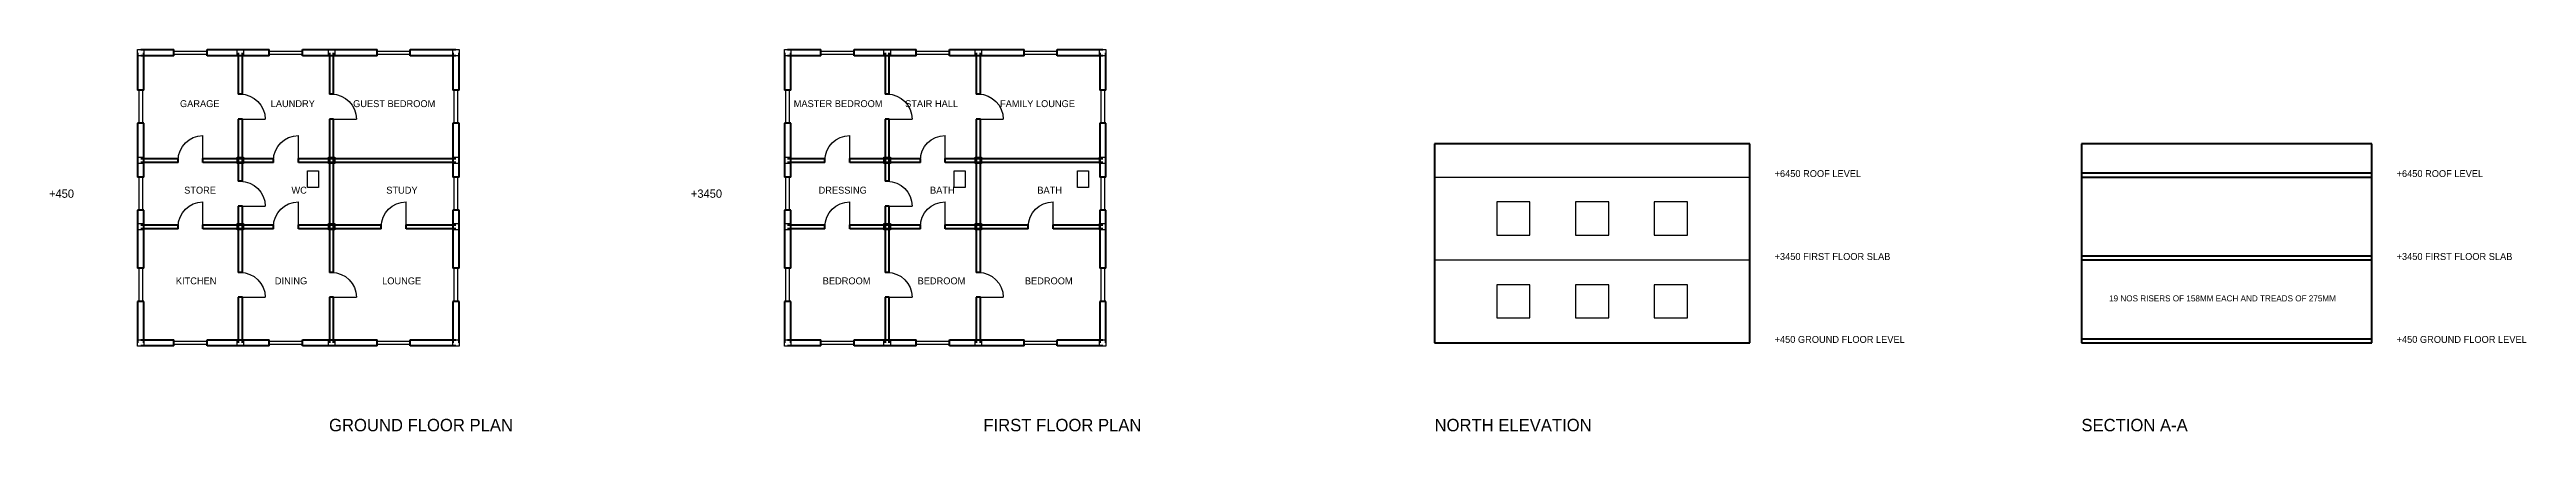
# Model space of a CAD drawing. Header units: millimetres. Extents: x -3300 to 86299, y -3206 to 10615.
import ezdxf

# ---------------------------------------------------------------- set-up
doc = ezdxf.new("R2010")
doc.units = ezdxf.units.MM
doc.layers.get('0').update_dxf_attribs({"color": 1, "linetype": 'CONTINUOUS'})
for name, color, linetype in [('COLUMN', 7, 'CONTINUOUS'), ('DOOR', 6, 'CONTINUOUS'), ('SANITARY', 1, 'CONTINUOUS'), ('TEXT', 2, 'CONTINUOUS'), ('WALL', 4, 'CONTINUOUS'), ('WIND', 5, 'CONTINUOUS')]:
    doc.layers.add(name, color=color, linetype=linetype)

# ---------------------------------------------------------------- blocks, each defined once
blk = doc.blocks.new('PLAN-DUPLEX-GF')
at = {"layer": 'COLUMN'}
for points in [[(-115, 10385), (115, 10385), (115, 10615), (-115, 10615)], [(4385, 10385), (4615, 10385), (4615, 10615), (4385, 10615)], [(7685, 10385), (7915, 10385), (7915, 10615), (7685, 10615)], [(11285, 10385), (11515, 10385), (11515, 10615), (11285, 10615)], [(-115, 6485), (115, 6485), (115, 6715), (-115, 6715)], [(4385, 6485), (4615, 6485), (4615, 6715), (4385, 6715)], [(7685, 6485), (7915, 6485), (7915, 6715), (7685, 6715)], [(11285, 6485), (11515, 6485), (11515, 6715), (11285, 6715)], [(-115, 4085), (115, 4085), (115, 4315), (-115, 4315)], [(4385, 4085), (4615, 4085), (4615, 4315), (4385, 4315)], [(7685, 4085), (7915, 4085), (7915, 4315), (7685, 4315)], [(11285, 4085), (11515, 4085), (11515, 4315), (11285, 4315)], [(-115, -115), (115, -115), (115, 115), (-115, 115)], [(4385, -115), (4615, -115), (4615, 115), (4385, 115)], [(7685, -115), (7915, -115), (7915, 115), (7685, 115)], [(11285, -115), (11515, -115), (11515, 115), (11285, 115)]]:
    blk.add_lwpolyline(points, close=True, dxfattribs=at)
at = {"layer": 'DOOR'}
for p, q in [((4500, 8100), (3600, 8100)), ((7800, 8100), (6900, 8100)), ((5700, 6600), (5700, 7500)), ((9150, 6600), (9150, 7500)), ((1800, 4200), (1800, 5100)), ((5700, 4200), (5700, 5100)), ((7800, 4950), (6900, 4950)), ((9150, 4200), (9150, 5100)), ((4500, 1650), (3600, 1650)), ((7800, 1650), (6900, 1650))]:
    blk.add_line(p, q, dxfattribs=at)
for centre, start, end in [((4500, 8100), 90, 180), ((7800, 8100), 90, 180), ((5700, 6600), 0, 90), ((9150, 6600), 0, 90), ((7800, 4950), 90, 180), ((1800, 4200), 0, 90), ((5700, 4200), 0, 90), ((9150, 4200), 0, 90), ((4500, 1650), 90, 180), ((7800, 1650), 90, 180)]:
    blk.add_arc(centre, 900, start, end, dxfattribs=at)
at = {"layer": 'SANITARY'}
blk.add_lwpolyline([(4975, 5625), (5375, 5625), (5375, 6225), (4975, 6225)], close=True, dxfattribs=at)
at = {"layer": 'WALL', "lineweight": 50}
for p, q in [((-112.5, 9150), (-112.5, 10500)), ((1650, 10612.5), (0, 10612.5)), ((0, 10387.5), (1650, 10387.5)), ((112.5, 10500), (112.5, 9150)), ((1650, 10387.5), (1650, 10612.5)), ((4500, 10612.5), (2850, 10612.5)), ((2850, 10387.5), (2850, 10612.5)), ((2850, 10387.5), (4500, 10387.5)), ((4425, 9000), (4425, 10500)), ((5550, 10612.5), (4500, 10612.5)), ((4500, 10387.5), (5550, 10387.5)), ((4575, 10500), (4575, 9000)), ((5550, 10387.5), (5550, 10612.5)), ((7800, 10612.5), (6750, 10612.5)), ((6750, 10387.5), (6750, 10612.5)), ((6750, 10387.5), (7800, 10387.5)), ((7725, 9000), (7725, 10500)), ((9000, 10612.5), (7800, 10612.5)), ((7800, 10387.5), (9000, 10387.5)), ((7875, 10500), (7875, 9000)), ((9000, 10387.5), (9000, 10612.5)), ((11400, 10612.5), (10200, 10612.5)), ((10200, 10387.5), (10200, 10612.5)), ((10200, 10387.5), (11400, 10387.5)), ((11287.5, 9150), (11287.5, 10500)), ((11512.5, 10500), (11512.5, 9150)), ((-112.5, 9150), (112.5, 9150)), ((4425, 9000), (4575, 9000)), ((7725, 9000), (7875, 9000)), ((11287.5, 9150), (11512.5, 9150)), ((4425, 6600), (4425, 8100)), ((4425, 8100), (4575, 8100)), ((4575, 8100), (4575, 6600)), ((7725, 6600), (7725, 8100)), ((7725, 8100), (7875, 8100)), ((7875, 8100), (7875, 6600)), ((-112.5, 6600), (-112.5, 7950)), ((-112.5, 7950), (112.5, 7950)), ((112.5, 7950), (112.5, 6600)), ((11287.5, 6600), (11287.5, 7950)), ((11287.5, 7950), (11512.5, 7950)), ((11512.5, 7950), (11512.5, 6600)), ((-112.5, 6000), (-112.5, 6600)), ((4500, 6675), (0, 6675)), ((0, 6525), (4500, 6525)), ((112.5, 6600), (112.5, 6000)), ((4425, 4200), (4425, 6600)), ((5700, 6675), (4500, 6675)), ((4500, 6525), (5700, 6525)), ((4575, 6600), (4575, 4200)), ((5700, 6525), (5700, 6675)), ((7800, 6675), (6600, 6675)), ((6600, 6525), (6600, 6675)), ((6600, 6525), (7800, 6525)), ((7725, 5850), (7725, 6600)), ((9150, 6675), (7800, 6675)), ((7800, 6525), (9150, 6525)), ((7875, 6600), (7875, 5850)), ((9150, 6525), (9150, 6675)), ((11400, 6675), (10050, 6675)), ((10050, 6525), (10050, 6675)), ((10050, 6525), (11400, 6525)), ((11287.5, 6000), (11287.5, 6600)), ((11512.5, 6600), (11512.5, 6000)), ((-112.5, 6000), (112.5, 6000)), ((7725, 5850), (7875, 5850)), ((11287.5, 6000), (11512.5, 6000)), ((-112.5, 4200), (-112.5, 4800)), ((-112.5, 4800), (112.5, 4800)), ((112.5, 4800), (112.5, 4200)), ((7725, 4200), (7725, 4950)), ((7725, 4950), (7875, 4950)), ((7875, 4950), (7875, 4200)), ((11287.5, 4200), (11287.5, 4800)), ((11287.5, 4800), (11512.5, 4800)), ((11512.5, 4800), (11512.5, 4200)), ((-112.5, 2700), (-112.5, 4200)), ((1800, 4275), (0, 4275)), ((0, 4125), (1800, 4125)), ((112.5, 4200), (112.5, 2700)), ((1800, 4125), (1800, 4275)), ((4500, 4275), (2700, 4275)), ((2700, 4125), (2700, 4275)), ((2700, 4125), (4500, 4125)), ((4425, 2550), (4425, 4200)), ((5700, 4275), (4500, 4275)), ((4500, 4125), (5700, 4125)), ((4575, 4200), (4575, 2550)), ((5700, 4125), (5700, 4275)), ((7800, 4275), (6600, 4275)), ((6600, 4125), (6600, 4275)), ((6600, 4125), (7800, 4125)), ((7725, 2550), (7725, 4200)), ((9150, 4275), (7800, 4275)), ((7800, 4125), (9150, 4125)), ((7875, 4200), (7875, 2550)), ((9150, 4125), (9150, 4275)), ((11400, 4275), (10050, 4275)), ((10050, 4125), (10050, 4275)), ((10050, 4125), (11400, 4125)), ((11287.5, 2700), (11287.5, 4200)), ((11512.5, 4200), (11512.5, 2700)), ((-112.5, 2700), (112.5, 2700)), ((11287.5, 2700), (11512.5, 2700)), ((4425, 2550), (4575, 2550)), ((7725, 2550), (7875, 2550)), ((-112.5, 0), (-112.5, 1500)), ((-112.5, 1500), (112.5, 1500)), ((112.5, 1500), (112.5, 0)), ((4425, 0), (4425, 1650)), ((4425, 1650), (4575, 1650)), ((4575, 1650), (4575, 0)), ((7725, 0), (7725, 1650)), ((7725, 1650), (7875, 1650)), ((7875, 1650), (7875, 0)), ((11287.5, 0), (11287.5, 1500)), ((11287.5, 1500), (11512.5, 1500)), ((11512.5, 1500), (11512.5, 0)), ((1650, 112.5), (0, 112.5)), ((1650, -112.5), (1650, 112.5)), ((4500, 112.5), (2850, 112.5)), ((2850, -112.5), (2850, 112.5)), ((5550, 112.5), (4500, 112.5)), ((5550, -112.5), (5550, 112.5)), ((7800, 112.5), (6750, 112.5)), ((6750, -112.5), (6750, 112.5)), ((9000, 112.5), (7800, 112.5)), ((9000, -112.5), (9000, 112.5)), ((11400, 112.5), (10200, 112.5)), ((10200, -112.5), (10200, 112.5)), ((0, -112.5), (1650, -112.5)), ((2850, -112.5), (4500, -112.5)), ((4500, -112.5), (5550, -112.5)), ((6750, -112.5), (7800, -112.5)), ((7800, -112.5), (9000, -112.5)), ((10200, -112.5), (11400, -112.5))]:
    blk.add_line(p, q, dxfattribs=at)
at = {"layer": 'WIND'}
for points in [[(1650, 10440), (2850, 10440), (2850, 10560), (1650, 10560)], [(5550, 10440), (6750, 10440), (6750, 10560), (5550, 10560)], [(9000, 10440), (10200, 10440), (10200, 10560), (9000, 10560)], [(-60, 7950), (60, 7950), (60, 9150), (-60, 9150)], [(11340, 7950), (11460, 7950), (11460, 9150), (11340, 9150)], [(-60, 4800), (60, 4800), (60, 6000), (-60, 6000)], [(11340, 4800), (11460, 4800), (11460, 6000), (11340, 6000)], [(-60, 1500), (60, 1500), (60, 2700), (-60, 2700)], [(11340, 1500), (11460, 1500), (11460, 2700), (11340, 2700)], [(1650, -60), (2850, -60), (2850, 60), (1650, 60)], [(5550, -60), (6750, -60), (6750, 60), (5550, 60)], [(9000, -60), (10200, -60), (10200, 60), (9000, 60)]]:
    blk.add_lwpolyline(points, close=True, dxfattribs=at)
blk = doc.blocks.new('PLAN-DUPLEX-FF')
at = {"layer": 'COLUMN'}
for points in [[(-115, 10385), (115, 10385), (115, 10615), (-115, 10615)], [(4385, 10385), (4615, 10385), (4615, 10615), (4385, 10615)], [(7685, 10385), (7915, 10385), (7915, 10615), (7685, 10615)], [(11285, 10385), (11515, 10385), (11515, 10615), (11285, 10615)], [(-115, 6485), (115, 6485), (115, 6715), (-115, 6715)], [(4385, 6485), (4615, 6485), (4615, 6715), (4385, 6715)], [(7685, 6485), (7915, 6485), (7915, 6715), (7685, 6715)], [(11285, 6485), (11515, 6485), (11515, 6715), (11285, 6715)], [(-115, 4085), (115, 4085), (115, 4315), (-115, 4315)], [(4385, 4085), (4615, 4085), (4615, 4315), (4385, 4315)], [(7685, 4085), (7915, 4085), (7915, 4315), (7685, 4315)], [(11285, 4085), (11515, 4085), (11515, 4315), (11285, 4315)], [(-115, -115), (115, -115), (115, 115), (-115, 115)], [(4385, -115), (4615, -115), (4615, 115), (4385, 115)], [(7685, -115), (7915, -115), (7915, 115), (7685, 115)], [(11285, -115), (11515, -115), (11515, 115), (11285, 115)]]:
    blk.add_lwpolyline(points, close=True, dxfattribs=at)
at = {"layer": 'DOOR'}
for p, q in [((4500, 8100), (3600, 8100)), ((7800, 8100), (6900, 8100)), ((5700, 6600), (5700, 7500)), ((9150, 6600), (9150, 7500)), ((1800, 4200), (1800, 5100)), ((5700, 4200), (5700, 5100)), ((7800, 4950), (6900, 4950)), ((9150, 4200), (9150, 5100)), ((4500, 1650), (3600, 1650)), ((7800, 1650), (6900, 1650))]:
    blk.add_line(p, q, dxfattribs=at)
for centre, start, end in [((4500, 8100), 90, 180), ((7800, 8100), 90, 180), ((5700, 6600), 0, 90), ((9150, 6600), 0, 90), ((7800, 4950), 90, 180), ((1800, 4200), 0, 90), ((5700, 4200), 0, 90), ((9150, 4200), 0, 90), ((4500, 1650), 90, 180), ((7800, 1650), 90, 180)]:
    blk.add_arc(centre, 900, start, end, dxfattribs=at)
at = {"layer": 'SANITARY'}
for points in [[(512.5, 5625), (912.5, 5625), (912.5, 6225), (512.5, 6225)], [(4975, 5625), (5375, 5625), (5375, 6225), (4975, 6225)]]:
    blk.add_lwpolyline(points, close=True, dxfattribs=at)
at = {"layer": 'WALL', "lineweight": 50}
for p, q in [((-112.5, 9150), (-112.5, 10500)), ((1650, 10612.5), (0, 10612.5)), ((0, 10387.5), (1650, 10387.5)), ((112.5, 10500), (112.5, 9150)), ((1650, 10387.5), (1650, 10612.5)), ((4500, 10612.5), (2850, 10612.5)), ((2850, 10387.5), (2850, 10612.5)), ((2850, 10387.5), (4500, 10387.5)), ((4425, 9000), (4425, 10500)), ((5550, 10612.5), (4500, 10612.5)), ((4500, 10387.5), (5550, 10387.5)), ((4575, 10500), (4575, 9000)), ((5550, 10387.5), (5550, 10612.5)), ((7800, 10612.5), (6750, 10612.5)), ((6750, 10387.5), (6750, 10612.5)), ((6750, 10387.5), (7800, 10387.5)), ((7725, 9000), (7725, 10500)), ((9000, 10612.5), (7800, 10612.5)), ((7800, 10387.5), (9000, 10387.5)), ((7875, 10500), (7875, 9000)), ((9000, 10387.5), (9000, 10612.5)), ((11400, 10612.5), (10200, 10612.5)), ((10200, 10387.5), (10200, 10612.5)), ((10200, 10387.5), (11400, 10387.5)), ((11287.5, 9150), (11287.5, 10500)), ((11512.5, 10500), (11512.5, 9150)), ((-112.5, 9150), (112.5, 9150)), ((4425, 9000), (4575, 9000)), ((7725, 9000), (7875, 9000)), ((11287.5, 9150), (11512.5, 9150)), ((4425, 6600), (4425, 8100)), ((4425, 8100), (4575, 8100)), ((4575, 8100), (4575, 6600)), ((7725, 6600), (7725, 8100)), ((7725, 8100), (7875, 8100)), ((7875, 8100), (7875, 6600)), ((-112.5, 6600), (-112.5, 7950)), ((-112.5, 7950), (112.5, 7950)), ((112.5, 7950), (112.5, 6600)), ((11287.5, 6600), (11287.5, 7950)), ((11287.5, 7950), (11512.5, 7950)), ((11512.5, 7950), (11512.5, 6600)), ((-112.5, 6000), (-112.5, 6600)), ((4500, 6675), (0, 6675)), ((0, 6525), (4500, 6525)), ((112.5, 6600), (112.5, 6000)), ((4425, 4200), (4425, 6600)), ((5700, 6675), (4500, 6675)), ((4500, 6525), (5700, 6525)), ((4575, 6600), (4575, 4200)), ((5700, 6525), (5700, 6675)), ((7800, 6675), (6600, 6675)), ((6600, 6525), (6600, 6675)), ((6600, 6525), (7800, 6525)), ((7725, 5850), (7725, 6600)), ((9150, 6675), (7800, 6675)), ((7800, 6525), (9150, 6525)), ((7875, 6600), (7875, 5850)), ((9150, 6525), (9150, 6675)), ((11400, 6675), (10050, 6675)), ((10050, 6525), (10050, 6675)), ((10050, 6525), (11400, 6525)), ((11287.5, 6000), (11287.5, 6600)), ((11512.5, 6600), (11512.5, 6000)), ((-112.5, 6000), (112.5, 6000)), ((7725, 5850), (7875, 5850)), ((11287.5, 6000), (11512.5, 6000)), ((-112.5, 4200), (-112.5, 4800)), ((-112.5, 4800), (112.5, 4800)), ((112.5, 4800), (112.5, 4200)), ((7725, 4200), (7725, 4950)), ((7725, 4950), (7875, 4950)), ((7875, 4950), (7875, 4200)), ((11287.5, 4200), (11287.5, 4800)), ((11287.5, 4800), (11512.5, 4800)), ((11512.5, 4800), (11512.5, 4200)), ((-112.5, 2700), (-112.5, 4200)), ((1800, 4275), (0, 4275)), ((0, 4125), (1800, 4125)), ((112.5, 4200), (112.5, 2700)), ((1800, 4125), (1800, 4275)), ((4500, 4275), (2700, 4275)), ((2700, 4125), (2700, 4275)), ((2700, 4125), (4500, 4125)), ((4425, 2550), (4425, 4200)), ((5700, 4275), (4500, 4275)), ((4500, 4125), (5700, 4125)), ((4575, 4200), (4575, 2550)), ((5700, 4125), (5700, 4275)), ((7800, 4275), (6600, 4275)), ((6600, 4125), (6600, 4275)), ((6600, 4125), (7800, 4125)), ((7725, 2550), (7725, 4200)), ((9150, 4275), (7800, 4275)), ((7800, 4125), (9150, 4125)), ((7875, 4200), (7875, 2550)), ((9150, 4125), (9150, 4275)), ((11400, 4275), (10050, 4275)), ((10050, 4125), (10050, 4275)), ((10050, 4125), (11400, 4125)), ((11287.5, 2700), (11287.5, 4200)), ((11512.5, 4200), (11512.5, 2700)), ((-112.5, 2700), (112.5, 2700)), ((11287.5, 2700), (11512.5, 2700)), ((4425, 2550), (4575, 2550)), ((7725, 2550), (7875, 2550)), ((-112.5, 0), (-112.5, 1500)), ((-112.5, 1500), (112.5, 1500)), ((112.5, 1500), (112.5, 0)), ((4425, 0), (4425, 1650)), ((4425, 1650), (4575, 1650)), ((4575, 1650), (4575, 0)), ((7725, 0), (7725, 1650)), ((7725, 1650), (7875, 1650)), ((7875, 1650), (7875, 0)), ((11287.5, 0), (11287.5, 1500)), ((11287.5, 1500), (11512.5, 1500)), ((11512.5, 1500), (11512.5, 0)), ((1650, 112.5), (0, 112.5)), ((1650, -112.5), (1650, 112.5)), ((4500, 112.5), (2850, 112.5)), ((2850, -112.5), (2850, 112.5)), ((5550, 112.5), (4500, 112.5)), ((5550, -112.5), (5550, 112.5)), ((7800, 112.5), (6750, 112.5)), ((6750, -112.5), (6750, 112.5)), ((9000, 112.5), (7800, 112.5)), ((9000, -112.5), (9000, 112.5)), ((11400, 112.5), (10200, 112.5)), ((10200, -112.5), (10200, 112.5)), ((0, -112.5), (1650, -112.5)), ((2850, -112.5), (4500, -112.5)), ((4500, -112.5), (5550, -112.5)), ((6750, -112.5), (7800, -112.5)), ((7800, -112.5), (9000, -112.5)), ((10200, -112.5), (11400, -112.5))]:
    blk.add_line(p, q, dxfattribs=at)
at = {"layer": 'WIND'}
for points in [[(1650, 10440), (2850, 10440), (2850, 10560), (1650, 10560)], [(5550, 10440), (6750, 10440), (6750, 10560), (5550, 10560)], [(9000, 10440), (10200, 10440), (10200, 10560), (9000, 10560)], [(-60, 7950), (60, 7950), (60, 9150), (-60, 9150)], [(11340, 7950), (11460, 7950), (11460, 9150), (11340, 9150)], [(-60, 4800), (60, 4800), (60, 6000), (-60, 6000)], [(11340, 4800), (11460, 4800), (11460, 6000), (11340, 6000)], [(-60, 1500), (60, 1500), (60, 2700), (-60, 2700)], [(11340, 1500), (11460, 1500), (11460, 2700), (11340, 2700)], [(1650, -60), (2850, -60), (2850, 60), (1650, 60)], [(5550, -60), (6750, -60), (6750, 60), (5550, 60)], [(9000, -60), (10200, -60), (10200, 60), (9000, 60)]]:
    blk.add_lwpolyline(points, close=True, dxfattribs=at)

msp = doc.modelspace()

# ---------------------------------------------------------------- linework, layer by layer
at = {"layer": 'WALL', "lineweight": 50}
for p, q in [((58200, 7200), (46800, 7200)), ((46800, 7200), (46800, 0)), ((58200, 0), (58200, 7200)), ((80700, 7200), (70200, 7200)), ((70200, 7200), (70200, 0)), ((80700, 0), (80700, 7200)), ((70200, 6150), (80700, 6150)), ((70200, 6000), (80700, 6000)), ((70200, 3150), (80700, 3150)), ((70200, 3000), (80700, 3000)), ((46800, 0), (58200, 0)), ((70200, 150), (80700, 150)), ((70200, 0), (80700, 0)), ((70200, 0), (80700, 0))]:
    msp.add_line(p, q, dxfattribs=at)
at = {"layer": 'WALL'}
for p, q in [((46800, 6000), (58200, 6000)), ((46800, 3000), (58200, 3000)), ((46800, 0), (58200, 0))]:
    msp.add_line(p, q, dxfattribs=at)
at = {"layer": 'WIND'}
for points in [[(49050, 3900), (50250, 3900), (50250, 5100), (49050, 5100)], [(51900, 3900), (53100, 3900), (53100, 5100), (51900, 5100)], [(54750, 3900), (55950, 3900), (55950, 5100), (54750, 5100)], [(49050, 900), (50250, 900), (50250, 2100), (49050, 2100)], [(51900, 900), (53100, 900), (53100, 2100), (51900, 2100)], [(54750, 900), (55950, 900), (55950, 2100), (54750, 2100)]]:
    msp.add_lwpolyline(points, close=True, dxfattribs=at)

# ---------------------------------------------------------------- block references
at = {"xscale": -1}
for name, p in [('PLAN-DUPLEX-GF', (11400, 0)), ('PLAN-DUPLEX-FF', (34800, 0))]:
    msp.add_blockref(name, p, dxfattribs=at)

# ---------------------------------------------------------------- texts
at = {"layer": 'TEXT'}
for s, height, p in [('GARAGE', 250, (1418.75, 8531.25)), ('LAUNDRY', 250, (4700, 8531.25)), ('GUEST BEDROOM', 250, (7681.25, 8531.25)), ('MASTER BEDROOM', 250, (23618.75, 8531.25)), ('STAIR HALL', 250, (27650, 8531.25)), ('FAMILY LOUNGE', 250, (31081.25, 8531.25)), ('+450', 300, (-3320, 5250)), ('STORE', 250, (1568.75, 5400)), ('WC', 250, (5450, 5400)), ('STUDY', 250, (8881.25, 5400)), ('+3450', 300, (19900, 5250)), ('DRESSING', 250, (24518.75, 5400)), ('BATH', 250, (28550, 5400)), ('BATH', 250, (32431.25, 5400)), ('+6450 ROOF LEVEL', 250, (59100, 6000)), ('+6450 ROOF LEVEL', 250, (81600, 6000)), ('+3450 FIRST FLOOR SLAB', 250, (59100, 3000)), ('+3450 FIRST FLOOR SLAB', 250, (81600, 3000)), ('KITCHEN', 250, (1268.75, 2118.75)), ('DINING', 250, (4850, 2118.75)), ('LOUNGE', 250, (8731.25, 2118.75)), ('BEDROOM', 250, (24668.75, 2118.75)), ('BEDROOM', 250, (28100, 2118.75)), ('BEDROOM', 250, (31981.25, 2118.75)), ('19 NOS RISERS OF 158MM EACH AND TREADS OF 275MM', 220, (71200, 1500)), ('+450 GROUND FLOOR LEVEL', 250, (59100, 0)), ('+450 GROUND FLOOR LEVEL', 250, (81600, 0)), ('GROUND FLOOR PLAN', 450, (6810, -3200)), ('FIRST FLOOR PLAN', 450, (30480, -3200)), ('NORTH ELEVATION', 450, (46800, -3200)), ('SECTION A-A', 450, (70200, -3200))]:
    msp.add_text(s, height=height, dxfattribs=at).set_placement(p)

doc.saveas('drawing.dxf')
